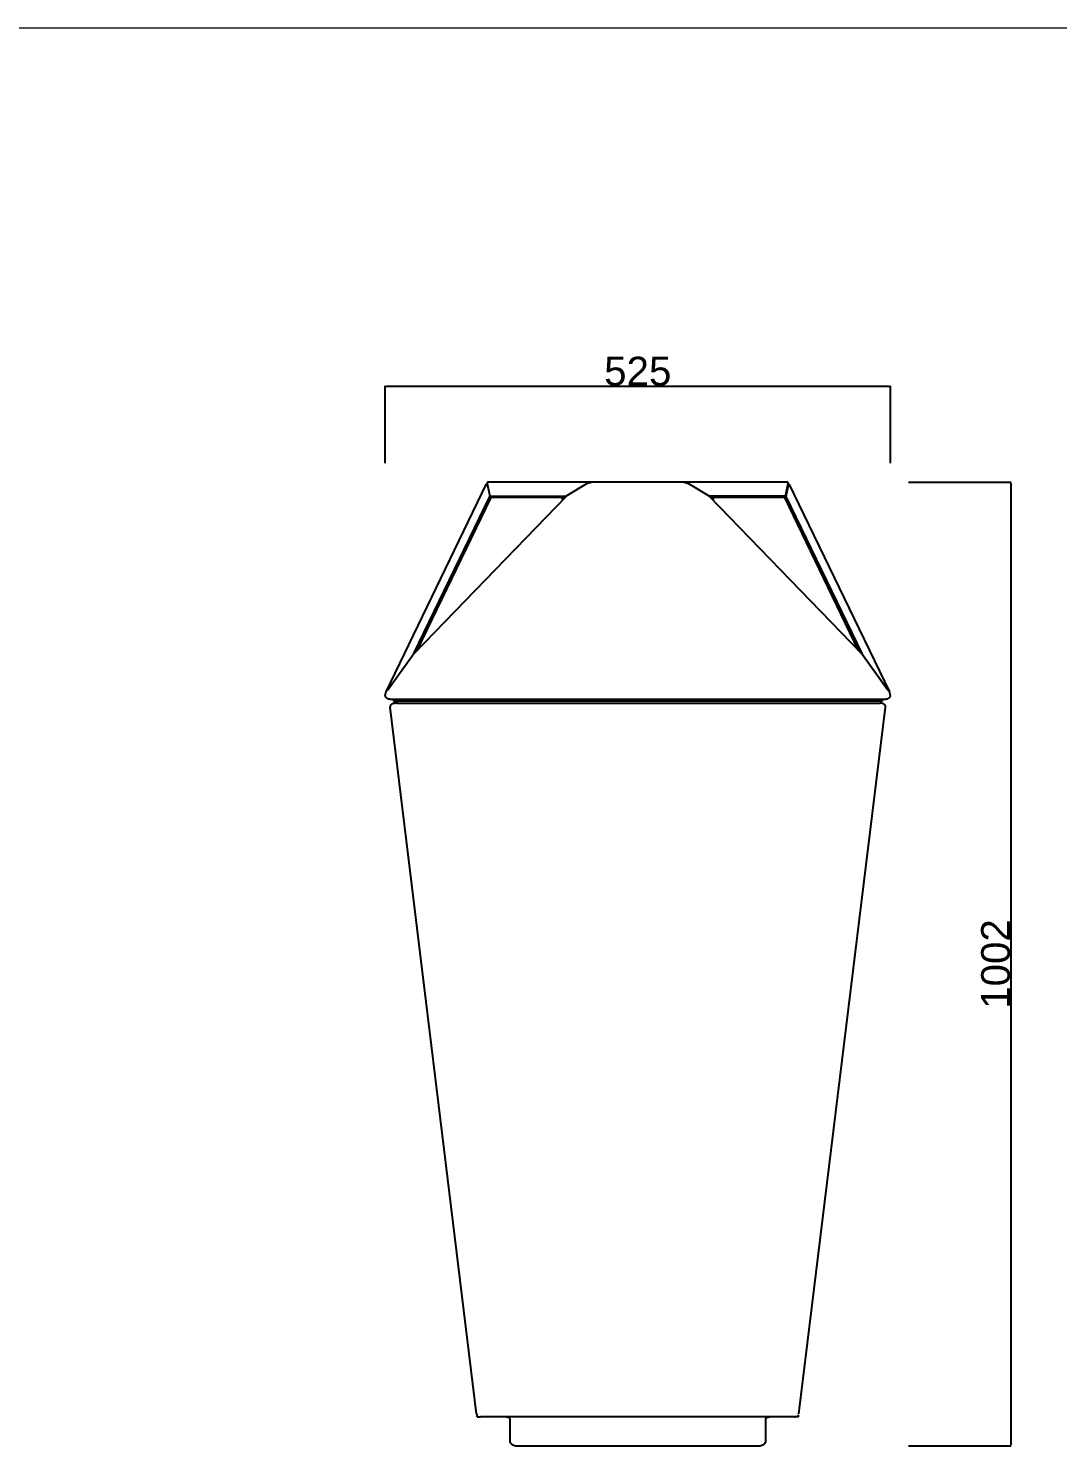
# Model space of a CAD drawing. Header units: millimetres. Extents: x 0 to 4468, y 0 to 3122.
# Drawn here: x 1317 to 2388, y 1647 to 3122 of the extents above; entities that cross this region are included whole.
import ezdxf

# ---------------------------------------------------------------- set-up
doc = ezdxf.new("R2010")
doc.units = ezdxf.units.MM
doc.header["$MEASUREMENT"] = 0
doc.layers.add('Domyślny', color=7, linetype='Continuous', true_color=0x000000)
doc.layers.add('Utwórz2D linie widoczne', color=7, linetype='Continuous', true_color=0x000000)
doc.styles.add('Arial', font='arial.ttf')
doc.dimstyles.new('Domyślny', dxfattribs={"dimtxt": 30, "dimasz": 1, "dimexe": 0.5, "dimexo": 0.5, "dimgap": 0.25, "dimtad": 1, "dimtoh": 1, "dimdec": 0, "dimzin": 1, "dimdsep": 46, "dimtxsty": 'Arial', "dimcen": 0.5, "dimazin": 0, "dimtfac": 1, "dimtdec": 4, "dimtix": 1, "dimtmove": 1, "dimatfit": 3, "dimfxl": 0, "dimtolj": 1, "dimtzin": 1, "dimarcsym": 0})

# ---------------------------------------------------------------- blocks, each defined once
blk = doc.blocks.new('*D1')
at = {"layer": 'Defpoints', "color": 0}
for p in [(2232.2, 2649.4), (2232.2, 1647), (2338.9, 1647)]:
    blk.add_point(p, dxfattribs=at)
at = {"layer": 'Domyślny', "color": 0, "lineweight": -2}
for p, q in [((2232.7, 2649.4), (2339.4, 2649.4)), ((2338.9, 2648.4), (2338.9, 1648)), ((2232.7, 1647), (2339.4, 1647))]:
    blk.add_line(p, q, dxfattribs=at)
at = {"layer": 'Domyślny', "color": 0}
for points in [[(2339, 2648.4), (2338.7, 2648.4), (2338.9, 2649.4)], [(2338.7, 1648), (2339, 1648), (2338.9, 1647)]]:
    blk.add_solid(points, dxfattribs=at)
at = {"layer": 'Domyślny', "color": 0, "insert": (2323.3, 2148.2), "char_height": 30, "attachment_point": 5, "rotation": 90, "style": 'Arial'}
blk.add_mtext('\\A1;1002', dxfattribs=at)
blk = doc.blocks.new('*D3')
at = {"layer": 'Defpoints', "color": 0}
for p in [(2213.7, 2749.3), (1688.2, 2668.7), (2213.7, 2668.7)]:
    blk.add_point(p, dxfattribs=at)
at = {"layer": 'Domyślny', "color": 0, "lineweight": -2}
for p, q in [((1688.2, 2669.2), (1688.2, 2749.8)), ((1689.2, 2749.3), (2212.7, 2749.3)), ((2213.7, 2669.2), (2213.7, 2749.8))]:
    blk.add_line(p, q, dxfattribs=at)
at = {"layer": 'Domyślny', "color": 0}
for points in [[(1689.2, 2749.5), (1689.2, 2749.1), (1688.2, 2749.3)], [(2212.7, 2749.1), (2212.7, 2749.5), (2213.7, 2749.3)]]:
    blk.add_solid(points, dxfattribs=at)
at = {"layer": 'Domyślny', "color": 0, "insert": (1950.9, 2764.9), "char_height": 30, "attachment_point": 5, "style": 'Arial'}
blk.add_mtext('\\A1;525', dxfattribs=at)

msp = doc.modelspace()

# ---------------------------------------------------------------- linework, layer by layer
at = {"layer": 'Domyślny', "color": 18, "lineweight": 15, "true_color": 0x000000}
msp.add_line((4464.1, 3121.8), (0, 3121.8), dxfattribs=at)
at = {"layer": 'Utwórz2D linie widoczne'}
for p, q in [((1689.2, 2431.3), (1793.7, 2647.8)), ((1794.2, 2647.7), (1793.7, 2647.8)), ((1794.3, 2649), (1794.2, 2649)), ((1794.2, 2649), (1794.2, 2648.9)), ((1794.2, 2648.9), (1794.2, 2648.9)), ((1794.2, 2648.9), (1794.2, 2648.9)), ((1794.2, 2648.9), (1794.2, 2648.8)), ((1794.2, 2648.8), (1794.2, 2648.7)), ((1794.2, 2648.7), (1794.2, 2648.7)), ((1794.2, 2648.7), (1794.2, 2648.6)), ((1794.2, 2648.6), (1794.2, 2648.6)), ((1794.2, 2648.6), (1794.2, 2648.5)), ((1794.2, 2648.5), (1794.2, 2648.5)), ((1794.2, 2648.5), (1794.2, 2648.4)), ((1794.2, 2648.4), (1794.2, 2648.3)), ((1794.2, 2648.3), (1794.2, 2648.3)), ((1794.2, 2648.3), (1794.2, 2648.2)), ((1794.2, 2648.2), (1794.2, 2648.1)), ((1794.2, 2648.1), (1794.2, 2648.1)), ((1794.2, 2648.1), (1794.2, 2648)), ((1794.2, 2648), (1796.9, 2634.9)), ((1795.1, 2643.6), (1794.2, 2647.7)), ((1794.3, 2647.6), (1794.2, 2647.7)), ((1794.4, 2649.2), (1794.3, 2649.2)), ((1794.3, 2649.2), (1794.3, 2649.2)), ((1794.3, 2649.2), (1794.3, 2649.2)), ((1794.3, 2649.2), (1794.3, 2649.1)), ((1794.3, 2649.1), (1794.3, 2649.1)), ((1794.3, 2649.1), (1794.3, 2649.1)), ((1794.3, 2649.1), (1794.3, 2649.1)), ((1794.3, 2649.1), (1794.3, 2649.1)), ((1794.3, 2649.1), (1794.3, 2649)), ((1794.3, 2649), (1794.3, 2649)), ((1794.3, 2649), (1794.3, 2649)), ((1794.5, 2649.3), (1794.4, 2649.3)), ((1794.4, 2649.3), (1794.4, 2649.3)), ((1794.4, 2649.3), (1794.4, 2649.3)), ((1794.4, 2649.3), (1794.4, 2649.3)), ((1794.4, 2649.3), (1794.4, 2649.3)), ((1794.4, 2649.3), (1794.4, 2649.3)), ((1794.4, 2649.3), (1794.4, 2649.3)), ((1794.4, 2649.3), (1794.4, 2649.3)), ((1794.4, 2649.3), (1794.4, 2649.3)), ((1794.4, 2649.3), (1794.4, 2649.2)), ((1794.4, 2649.2), (1794.4, 2649.2)), ((1794.4, 2649.2), (1794.4, 2649.2)), ((1794.4, 2649.2), (1794.4, 2649.2)), ((1794.6, 2649.4), (1794.5, 2649.4)), ((1794.5, 2649.4), (1794.5, 2649.4)), ((1794.5, 2649.4), (1794.5, 2649.4)), ((1794.5, 2649.4), (1794.5, 2649.4)), ((1794.5, 2649.4), (1794.5, 2649.4)), ((1794.5, 2649.4), (1794.5, 2649.3)), ((1794.5, 2649.3), (1794.5, 2649.3)), ((1794.5, 2649.3), (1794.5, 2649.3)), ((1794.5, 2649.3), (1794.5, 2649.3)), ((1794.5, 2649.3), (1794.5, 2649.3)), ((1794.5, 2649.3), (1794.5, 2649.3)), ((1794.5, 2649.3), (1794.5, 2649.3)), ((1794.5, 2649.3), (1794.5, 2649.3)), ((1794.5, 2649.3), (1794.5, 2649.3)), ((1794.5, 2649.3), (1794.5, 2649.3)), ((1794.5, 2649.3), (1794.5, 2649.3)), ((1794.6, 2649.4), (1794.6, 2649.4)), ((1794.6, 2649.4), (1794.6, 2649.4)), ((1794.6, 2649.4), (1794.6, 2649.4)), ((1794.6, 2649.4), (1794.6, 2649.4)), ((1794.6, 2649.4), (1794.6, 2649.4)), ((1794.6, 2649.4), (1794.6, 2649.4)), ((1794.6, 2649.4), (1794.6, 2649.4)), ((1794.6, 2649.4), (1794.6, 2649.4)), ((1794.6, 2649.4), (1794.6, 2649.4)), ((1902.6, 2649.4), (1794.6, 2649.4)), ((1876.2, 2634.9), (1898, 2648)), ((1898, 2648), (1898.2, 2648.2)), ((1898.2, 2648.2), (1898.5, 2648.3)), ((1898.5, 2648.3), (1898.7, 2648.4)), ((1898.7, 2648.4), (1899, 2648.6)), ((1899, 2648.6), (1899.2, 2648.7)), ((1899.2, 2648.7), (1899.5, 2648.8)), ((1899.5, 2648.8), (1899.8, 2648.9)), ((1899.8, 2648.9), (1900.1, 2649)), ((1900.1, 2649), (1900.3, 2649.1)), ((1900.3, 2649.1), (1900.6, 2649.1)), ((1900.6, 2649.1), (1900.9, 2649.2)), ((1900.9, 2649.2), (1901.2, 2649.2)), ((1901.2, 2649.2), (1901.5, 2649.3)), ((1901.5, 2649.3), (1901.7, 2649.3)), ((1901.7, 2649.3), (1902, 2649.3)), ((1902, 2649.3), (1902.3, 2649.4)), ((1902.3, 2649.4), (1902.6, 2649.4)), ((1999, 2649.4), (1902.6, 2649.4)), ((1999, 2649.4), (1999.3, 2649.4)), ((2107, 2649.4), (1999, 2649.4)), ((1999.3, 2649.4), (1999.6, 2649.3)), ((1999.6, 2649.3), (1999.9, 2649.3)), ((1999.9, 2649.3), (2000.2, 2649.3)), ((2000.2, 2649.3), (2000.4, 2649.2)), ((2000.4, 2649.2), (2000.7, 2649.2)), ((2000.7, 2649.2), (2001, 2649.1)), ((2001, 2649.1), (2001.3, 2649.1)), ((2001.3, 2649.1), (2001.6, 2649)), ((2001.6, 2649), (2001.8, 2648.9)), ((2001.8, 2648.9), (2002.1, 2648.8)), ((2002.1, 2648.8), (2002.4, 2648.7)), ((2002.4, 2648.7), (2002.6, 2648.6)), ((2002.6, 2648.6), (2002.9, 2648.4)), ((2002.9, 2648.4), (2003.1, 2648.3)), ((2003.1, 2648.3), (2003.4, 2648.2)), ((2003.4, 2648.2), (2003.6, 2648)), ((2003.6, 2648), (2025.4, 2634.9)), ((2104.7, 2634.9), (2107.4, 2648)), ((2107.7, 2647.7), (2104.9, 2634.8)), ((2107.1, 2649.4), (2107, 2649.4)), ((2107, 2649.4), (2107, 2649.4)), ((2107, 2649.4), (2107, 2649.4)), ((2107, 2649.4), (2107, 2649.4)), ((2107, 2649.4), (2107, 2649.4)), ((2107, 2649.4), (2107, 2649.4)), ((2107, 2649.4), (2107, 2649.4)), ((2107, 2649.4), (2107, 2649.4)), ((2107, 2649.4), (2107, 2649.4)), ((2107.1, 2649.3), (2107.1, 2649.4)), ((2107.1, 2649.4), (2107.1, 2649.4)), ((2107.1, 2649.4), (2107.1, 2649.4)), ((2107.1, 2649.4), (2107.1, 2649.4)), ((2107.1, 2649.4), (2107.1, 2649.4)), ((2107.1, 2649.4), (2107.1, 2649.4)), ((2107.2, 2649.3), (2107.1, 2649.3)), ((2107.1, 2649.3), (2107.1, 2649.3)), ((2107.1, 2649.3), (2107.1, 2649.3)), ((2107.1, 2649.3), (2107.1, 2649.3)), ((2107.1, 2649.3), (2107.1, 2649.3)), ((2107.1, 2649.3), (2107.1, 2649.3)), ((2107.1, 2649.3), (2107.1, 2649.3)), ((2107.1, 2649.3), (2107.1, 2649.3)), ((2107.1, 2649.3), (2107.1, 2649.3)), ((2107.2, 2649.2), (2107.2, 2649.3)), ((2107.2, 2649.3), (2107.2, 2649.3)), ((2107.2, 2649.3), (2107.2, 2649.3)), ((2107.2, 2649.3), (2107.2, 2649.3)), ((2107.2, 2649.3), (2107.2, 2649.3)), ((2107.2, 2649.3), (2107.2, 2649.3)), ((2107.2, 2649.3), (2107.2, 2649.3)), ((2107.2, 2649.3), (2107.2, 2649.3)), ((2107.2, 2649.3), (2107.2, 2649.3)), ((2107.2, 2649.3), (2107.2, 2649.3)), ((2107.2, 2649.3), (2107.2, 2649.3)), ((2107.3, 2649.2), (2107.2, 2649.2)), ((2107.2, 2649.2), (2107.2, 2649.2)), ((2107.2, 2649.2), (2107.2, 2649.2)), ((2107.2, 2649.2), (2107.2, 2649.2)), ((2107.3, 2649.1), (2107.3, 2649.2)), ((2107.3, 2649.2), (2107.3, 2649.2)), ((2107.3, 2649.2), (2107.3, 2649.2)), ((2107.3, 2649), (2107.3, 2649.1)), ((2107.3, 2649.1), (2107.3, 2649.1)), ((2107.3, 2649.1), (2107.3, 2649.1)), ((2107.3, 2649.1), (2107.3, 2649.1)), ((2107.3, 2649.1), (2107.3, 2649.1)), ((2107.4, 2649), (2107.3, 2649)), ((2107.3, 2649), (2107.3, 2649)), ((2107.3, 2647.3), (2107.7, 2647.7)), ((2107.3, 2647.5), (2107.4, 2647.5)), ((2107.4, 2648.9), (2107.4, 2649)), ((2107.4, 2649), (2107.4, 2649)), ((2107.4, 2648.8), (2107.4, 2648.9)), ((2107.4, 2648.9), (2107.4, 2648.9)), ((2107.4, 2648.9), (2107.4, 2648.9)), ((2107.4, 2648.7), (2107.4, 2648.8)), ((2107.4, 2648.6), (2107.4, 2648.7)), ((2107.4, 2648.7), (2107.4, 2648.7)), ((2107.4, 2648.5), (2107.4, 2648.6)), ((2107.4, 2648.6), (2107.4, 2648.6)), ((2107.4, 2648.4), (2107.4, 2648.5)), ((2107.4, 2648.5), (2107.4, 2648.5)), ((2107.4, 2648.3), (2107.4, 2648.4)), ((2107.4, 2648.2), (2107.4, 2648.3)), ((2107.4, 2648.3), (2107.4, 2648.3)), ((2107.4, 2648.1), (2107.4, 2648.2)), ((2107.4, 2648), (2107.4, 2648.1)), ((2107.4, 2648.1), (2107.4, 2648.1)), ((2107.4, 2647.5), (2107.5, 2647.5)), ((2107.7, 2647.7), (2108.2, 2647.8)), ((2108.2, 2647.8), (2212.7, 2431.3)), ((1718, 2471.2), (1797, 2634.8)), ((1876.3, 2634.8), (1718.3, 2471.2)), ((1721.5, 2474.5), (1798.3, 2633.5)), ((1796.9, 2634.9), (1876.2, 2634.9)), ((1796.9, 2634.9), (1797, 2634.8)), ((1798.3, 2633.5), (1797, 2634.8)), ((1875.2, 2633.6), (1798.2, 2633.6)), ((1798.3, 2633.6), (1798.3, 2633.5)), ((1871.6, 2633.5), (1871.4, 2633.6)), ((1871.6, 2633.6), (1871.6, 2633.5)), ((1871.6, 2633.5), (1872.8, 2631.1)), ((1872.2, 2633.6), (1873.2, 2631.5)), ((1876.3, 2634.8), (1876.2, 2634.9)), ((2104.7, 2634.9), (2025.4, 2634.9)), ((2025.4, 2634.9), (2025.4, 2634.9)), ((2183.6, 2471.2), (2025.5, 2634.8)), ((2103.4, 2633.6), (2026.7, 2633.6)), ((2028.7, 2631.5), (2029.7, 2633.6)), ((2029.1, 2631.1), (2030.3, 2633.5)), ((2030.3, 2633.5), (2030.3, 2633.6)), ((2030.5, 2633.6), (2030.3, 2633.5)), ((2103.4, 2633.6), (2104.7, 2634.9)), ((2104.9, 2634.8), (2103.6, 2633.5)), ((2103.6, 2633.5), (2103.6, 2633.8)), ((2103.6, 2633.5), (2180.3, 2474.5)), ((2104.9, 2634.8), (2183.9, 2471.2)), ((1690.8, 2433.6), (1718, 2471.2)), ((1718, 2471.2), (1718.2, 2471)), ((2210.8, 2433.6), (2183.6, 2471.2)), ((2183.7, 2471), (2183.9, 2471.2)), ((2183.9, 2471.2), (2211.1, 2433.6)), ((1690.4, 2433.1), (1690.6, 2433.4)), ((1690.6, 2433.4), (1690.8, 2433.6)), ((2211.1, 2433.6), (2210.9, 2433.4)), ((2211.3, 2433.4), (2211.1, 2433.6)), ((2211.5, 2433.1), (2211.3, 2433.4)), ((1688.2, 2428), (1688.3, 2428.3)), ((1688.2, 2427.7), (1688.2, 2428)), ((1688.2, 2427.4), (1688.2, 2427.7)), ((1688.3, 2427.2), (1688.2, 2427.4)), ((1688.3, 2428.6), (1688.4, 2428.9)), ((1688.3, 2428.3), (1688.3, 2428.6)), ((1688.3, 2427), (1688.3, 2427.2)), ((1688.4, 2426.9), (1688.3, 2427)), ((1688.4, 2429.2), (1688.5, 2429.5)), ((1688.4, 2428.9), (1688.4, 2429.2)), ((1688.4, 2426.7), (1688.4, 2426.9)), ((1688.5, 2426.6), (1688.4, 2426.7)), ((1688.5, 2429.5), (1688.6, 2429.8)), ((1688.6, 2426.4), (1688.5, 2426.6)), ((1688.6, 2429.8), (1688.7, 2430.1)), ((1688.6, 2426.2), (1688.6, 2426.4)), ((1688.7, 2426.1), (1688.6, 2426.2)), ((1688.7, 2430.1), (1688.8, 2430.4)), ((1688.8, 2425.9), (1688.7, 2426.1)), ((1688.8, 2430.4), (1688.9, 2430.7)), ((1688.9, 2425.8), (1688.8, 2425.9)), ((1688.9, 2430.7), (1689, 2431)), ((1689, 2425.7), (1688.9, 2425.8)), ((1689, 2431), (1689.2, 2431.3)), ((1689.1, 2425.5), (1689, 2425.7)), ((1689.2, 2425.4), (1689.1, 2425.5)), ((1689.2, 2431.3), (1689.3, 2431.6)), ((1689.3, 2425.3), (1689.2, 2425.4)), ((1689.3, 2431.6), (1689.5, 2431.8)), ((1689.5, 2425.1), (1689.3, 2425.3)), ((1689.5, 2431.8), (1689.6, 2432.1)), ((1689.6, 2425), (1689.5, 2425.1)), ((1689.6, 2432.1), (1689.8, 2432.4)), ((1689.7, 2424.9), (1689.6, 2425)), ((1689.8, 2424.8), (1689.7, 2424.9)), ((1689.8, 2432.4), (1690, 2432.6)), ((1690, 2424.7), (1689.8, 2424.8)), ((1690, 2432.6), (1690.2, 2432.9)), ((1690.1, 2424.6), (1690, 2424.7)), ((1690.2, 2424.5), (1690.1, 2424.6)), ((1690.2, 2432.9), (1690.4, 2433.1)), ((1690.4, 2424.4), (1690.2, 2424.5)), ((1690.5, 2424.3), (1690.4, 2424.4)), ((1690.7, 2424.2), (1690.5, 2424.3)), ((1690.8, 2424.1), (1690.7, 2424.2)), ((1691, 2424), (1690.8, 2424.1)), ((1691.2, 2424), (1691, 2424)), ((1691.3, 2423.9), (1691.2, 2424)), ((1691.5, 2423.8), (1691.3, 2423.9)), ((1691.6, 2423.8), (1691.5, 2423.8)), ((1691.8, 2423.7), (1691.6, 2423.8)), ((1692, 2423.7), (1691.8, 2423.7)), ((1692.1, 2423.7), (1692, 2423.7)), ((1692.3, 2423.6), (1692.1, 2423.7)), ((1692.5, 2423.6), (1692.3, 2423.6)), ((1692.7, 2423.6), (1692.5, 2423.6)), ((1692.8, 2423.6), (1692.7, 2423.6)), ((1693, 2423.6), (1692.8, 2423.6)), ((1693.1, 2423.6), (2208.8, 2423.6)), ((1694.7, 2418.5), (1694.8, 2418.6)), ((1694.8, 2418.7), (1694.9, 2418.8)), ((1694.8, 2418.6), (1694.8, 2418.7)), ((1694.9, 2418.8), (1695, 2418.8)), ((1695, 2418.8), (1695.1, 2418.9)), ((1695.1, 2418.9), (1695.2, 2419)), ((1695.2, 2419), (1695.3, 2419)), ((1695.3, 2419), (1695.4, 2419.1)), ((1695.4, 2419.1), (1695.5, 2419.2)), ((1695.5, 2419.2), (1695.6, 2419.2)), ((1695.6, 2419.2), (1695.7, 2419.3)), ((1695.7, 2419.3), (1695.8, 2419.3)), ((1695.8, 2419.3), (1695.9, 2419.4)), ((1695.9, 2419.4), (1696.1, 2419.4)), ((1696.1, 2419.4), (1696.2, 2419.4)), ((1696.2, 2419.4), (1696.3, 2419.5)), ((1696.3, 2419.5), (1696.4, 2419.5)), ((1696.4, 2419.5), (1696.5, 2419.5)), ((1696.5, 2419.5), (1696.6, 2419.5)), ((1696.6, 2419.5), (1696.8, 2419.6)), ((1696.8, 2423.6), (1696.8, 2421.6)), ((1696.8, 2421.6), (1701.8, 2421.6)), ((1696.8, 2419.6), (1696.9, 2419.6)), ((1696.9, 2419.6), (1698.7, 2419.6)), ((1698.7, 2419.6), (1698.8, 2419.6)), ((1700.7, 2419.6), (1698.8, 2419.6)), ((1700.7, 2419.6), (2201.2, 2419.6)), ((2200, 2421.6), (1701.8, 2421.6)), ((2205, 2421.6), (2200, 2421.6)), ((2201.2, 2419.6), (2203.1, 2419.6)), ((2203.2, 2419.6), (2203.1, 2419.6)), ((2205, 2419.6), (2203.2, 2419.6)), ((2205, 2423.6), (2205, 2421.6)), ((2205, 2419.6), (2205.1, 2419.6)), ((2205.1, 2419.6), (2205.2, 2419.5)), ((2205.2, 2419.5), (2205.4, 2419.5)), ((2205.4, 2419.5), (2205.5, 2419.5)), ((2205.5, 2419.5), (2205.6, 2419.5)), ((2205.6, 2419.5), (2205.7, 2419.4)), ((2205.7, 2419.4), (2205.8, 2419.4)), ((2205.8, 2419.4), (2205.9, 2419.4)), ((2205.9, 2419.4), (2206, 2419.3)), ((2206, 2419.3), (2206.1, 2419.3)), ((2206.1, 2419.3), (2206.3, 2419.2)), ((2206.3, 2419.2), (2206.4, 2419.2)), ((2206.4, 2419.2), (2206.5, 2419.1)), ((2206.5, 2419.1), (2206.6, 2419)), ((2206.6, 2419), (2206.7, 2419)), ((2206.7, 2419), (2206.8, 2418.9)), ((2206.8, 2418.9), (2206.9, 2418.8)), ((2206.9, 2418.8), (2206.9, 2418.8)), ((2206.9, 2418.8), (2207, 2418.7)), ((2207, 2418.7), (2207.1, 2418.6)), ((2207.1, 2418.6), (2207.2, 2418.5)), ((2209, 2423.6), (2208.9, 2423.6)), ((2209.2, 2423.6), (2209, 2423.6)), ((2209.4, 2423.6), (2209.2, 2423.6)), ((2209.6, 2423.6), (2209.4, 2423.6)), ((2209.7, 2423.7), (2209.6, 2423.6)), ((2209.9, 2423.7), (2209.7, 2423.7)), ((2210.1, 2423.7), (2209.9, 2423.7)), ((2210.2, 2423.8), (2210.1, 2423.7)), ((2210.4, 2423.8), (2210.2, 2423.8)), ((2210.6, 2423.9), (2210.4, 2423.8)), ((2210.7, 2424), (2210.6, 2423.9)), ((2210.9, 2424), (2210.7, 2424)), ((2211, 2424.1), (2210.9, 2424)), ((2211.2, 2424.2), (2211, 2424.1)), ((2211.3, 2424.3), (2211.2, 2424.2)), ((2211.5, 2424.4), (2211.3, 2424.3)), ((2211.7, 2432.9), (2211.5, 2433.1)), ((2211.6, 2424.5), (2211.5, 2424.4)), ((2211.8, 2424.6), (2211.6, 2424.5)), ((2211.9, 2432.6), (2211.7, 2432.9)), ((2211.9, 2424.7), (2211.8, 2424.6)), ((2212.1, 2432.4), (2211.9, 2432.6)), ((2212, 2424.8), (2211.9, 2424.7)), ((2212.2, 2424.9), (2212, 2424.8)), ((2212.2, 2432.1), (2212.1, 2432.4)), ((2212.4, 2431.8), (2212.2, 2432.1)), ((2212.3, 2425), (2212.2, 2424.9)), ((2212.4, 2425.1), (2212.3, 2425)), ((2212.6, 2431.6), (2212.4, 2431.8)), ((2212.5, 2425.3), (2212.4, 2425.1)), ((2212.6, 2425.4), (2212.5, 2425.3)), ((2212.7, 2431.3), (2212.6, 2431.6)), ((2212.8, 2425.5), (2212.6, 2425.4)), ((2212.8, 2431), (2212.7, 2431.3)), ((2213, 2430.7), (2212.8, 2431)), ((2212.9, 2425.7), (2212.8, 2425.5)), ((2213, 2425.8), (2212.9, 2425.7)), ((2213.1, 2430.4), (2213, 2430.7)), ((2213.1, 2425.9), (2213, 2425.8)), ((2213.2, 2430.1), (2213.1, 2430.4)), ((2213.2, 2426.2), (2213.1, 2426.1)), ((2213.1, 2426.1), (2213.1, 2425.9)), ((2213.3, 2429.8), (2213.2, 2430.1)), ((2213.3, 2426.4), (2213.2, 2426.2)), ((2213.4, 2429.5), (2213.3, 2429.8)), ((2213.4, 2426.6), (2213.3, 2426.4)), ((2213.4, 2429.2), (2213.4, 2429.5)), ((2213.5, 2428.9), (2213.4, 2429.2)), ((2213.5, 2426.7), (2213.4, 2426.6)), ((2213.6, 2428.6), (2213.5, 2428.9)), ((2213.6, 2427), (2213.5, 2426.9)), ((2213.5, 2426.9), (2213.5, 2426.7)), ((2213.6, 2428.3), (2213.6, 2428.6)), ((2213.6, 2428), (2213.6, 2428.3)), ((2213.7, 2427.7), (2213.6, 2428)), ((2213.7, 2427.4), (2213.6, 2427.2)), ((2213.6, 2427.2), (2213.6, 2427)), ((2213.7, 2427.4), (2213.7, 2427.7)), ((1693.7, 2415.9), (1693.2, 2415.6)), ((1783.3, 1680), (1693.2, 2415.6)), ((1693.7, 2416.5), (1693.8, 2416.6)), ((1693.7, 2416.4), (1693.7, 2416.5)), ((1693.7, 2416.3), (1693.7, 2416.4)), ((1693.7, 2416.2), (1693.7, 2416.3)), ((1693.7, 2416), (1693.7, 2416.2)), ((1693.7, 2415.9), (1693.7, 2416)), ((1693.8, 2417), (1693.9, 2417.1)), ((1693.8, 2416.9), (1693.8, 2417)), ((1693.8, 2416.8), (1693.8, 2416.9)), ((1693.8, 2416.6), (1693.8, 2416.8)), ((1693.9, 2417.3), (1694, 2417.4)), ((1693.9, 2417.2), (1693.9, 2417.3)), ((1693.9, 2417.1), (1693.9, 2417.2)), ((1694, 2417.5), (1694.1, 2417.6)), ((1694, 2417.4), (1694, 2417.5)), ((1694.1, 2417.8), (1694.2, 2417.9)), ((1694.1, 2417.6), (1694.1, 2417.8)), ((1694.2, 2418), (1694.3, 2418.1)), ((1694.2, 2417.9), (1694.2, 2418)), ((1694.3, 2418.1), (1694.4, 2418.2)), ((1694.4, 2418.2), (1694.5, 2418.3)), ((1694.4, 2418.2), (1694.4, 2418.2)), ((1694.5, 2418.3), (1694.6, 2418.4)), ((1694.6, 2418.4), (1694.7, 2418.5)), ((2118.6, 1680), (2208.7, 2415.6)), ((2207.2, 2418.5), (2207.3, 2418.4)), ((2207.3, 2418.4), (2207.4, 2418.3)), ((2207.4, 2418.3), (2207.4, 2418.2)), ((2207.4, 2418.2), (2207.5, 2418.2)), ((2207.5, 2418.2), (2207.6, 2418.1)), ((2207.6, 2418.1), (2207.6, 2418)), ((2207.6, 2418), (2207.7, 2417.9)), ((2207.7, 2417.9), (2207.8, 2417.8)), ((2207.8, 2417.8), (2207.8, 2417.6)), ((2207.8, 2417.6), (2207.9, 2417.5)), ((2207.9, 2417.5), (2207.9, 2417.4)), ((2207.9, 2417.4), (2208, 2417.3)), ((2208, 2417.3), (2208, 2417.2)), ((2208, 2417.2), (2208, 2417.1)), ((2208, 2417.1), (2208.1, 2417)), ((2208.1, 2417), (2208.1, 2416.9)), ((2208.1, 2416.9), (2208.1, 2416.8)), ((2208.1, 2416.8), (2208.1, 2416.6)), ((2208.1, 2416.6), (2208.1, 2416.5)), ((2208.1, 2416.5), (2208.2, 2416.4)), ((2208.2, 2416.4), (2208.2, 2416.3)), ((2208.2, 2416.3), (2208.2, 2416.2)), ((2208.2, 2416.2), (2208.2, 2416)), ((2208.2, 2416), (2208.2, 2415.9)), ((1783.3, 1680), (1783.3, 1680)), ((1783.3, 1680), (1783.3, 1680)), ((1783.3, 1680), (1783.3, 1680)), ((1783.3, 1680), (1783.3, 1679.9)), ((1783.3, 1679.9), (1783.3, 1679.9)), ((1783.3, 1679.9), (1783.4, 1679.9)), ((1783.4, 1679.9), (1783.4, 1679.9)), ((1783.4, 1679.9), (1783.4, 1679.9)), ((1783.4, 1679.9), (1783.4, 1679.8)), ((1783.4, 1679.8), (1783.4, 1679.8)), ((1783.4, 1679.8), (1783.5, 1679.8)), ((1783.5, 1679.8), (1783.5, 1679.8)), ((1783.5, 1679.8), (1783.5, 1679.8)), ((1783.5, 1679.8), (1783.5, 1679.7)), ((1783.5, 1679.7), (1783.5, 1679.7)), ((1783.5, 1679.7), (1783.6, 1679.7)), ((1783.6, 1679.7), (1783.6, 1679.7)), ((1783.6, 1679.7), (1783.6, 1679.7)), ((1783.6, 1679.7), (1783.6, 1679.7)), ((1783.6, 1679.7), (1783.7, 1679.7)), ((1783.7, 1679.7), (1783.7, 1679.7)), ((1783.7, 1679.7), (1783.7, 1679.7)), ((1783.7, 1679.7), (1783.7, 1679.6)), ((1783.7, 1679.6), (1783.8, 1679.6)), ((1783.8, 1679.6), (1783.8, 1679.6)), ((1783.8, 1679.6), (1783.8, 1679.6)), ((1783.8, 1679.6), (1783.8, 1679.6)), ((1783.8, 1677), (1783.8, 1679)), ((1783.8, 1679), (1783.8, 1679)), ((1783.8, 1677), (1783.8, 1677)), ((1783.8, 1677), (1787.3, 1677)), ((1787.8, 1677), (1787.3, 1677)), ((1791.2, 1677), (1787.8, 1677)), ((2110.6, 1677), (1791.2, 1677)), ((1813.7, 1677), (1813.5, 1677)), ((1813.6, 1677), (1813.9, 1677)), ((1814, 1677), (1813.7, 1677)), ((1813.9, 1677), (1814.1, 1677)), ((1814.2, 1677), (1814, 1677)), ((1814.3, 1677), (1814.1, 1677)), ((1814.6, 1676.9), (1814.3, 1677)), ((1814.8, 1676.9), (1814.6, 1676.9)), ((1814.8, 1676.9), (1815, 1676.9)), ((1815, 1676.9), (1815.2, 1676.8)), ((1815.2, 1676.8), (1815.4, 1676.8)), ((1815.4, 1676.8), (1815.6, 1676.7)), ((1815.9, 1676.6), (1815.6, 1676.7)), ((1816.1, 1676.6), (1815.9, 1676.6)), ((1816.3, 1676.5), (1816.1, 1676.6)), ((1816.3, 1676.5), (1816.5, 1676.4)), ((1816.5, 1676.4), (1816.7, 1676.3)), ((1816.7, 1676.3), (1816.9, 1676.2)), ((1817.1, 1676.1), (1816.9, 1676.2)), ((1817.2, 1676), (1817.1, 1676.1)), ((1817.4, 1675.9), (1817.2, 1676)), ((1818.1, 1675.4), (1817.9, 1675.5)), ((1818.3, 1675.2), (1818.1, 1675.4)), ((1818.3, 1650.8), (1818.3, 1675.2)), ((2083.7, 1675.3), (2083.6, 1675.2)), ((2083.6, 1675.2), (2083.6, 1650.8)), ((2083.9, 1675.5), (2083.7, 1675.3)), ((2083.9, 1675.5), (2084.1, 1675.6)), ((2084.1, 1675.6), (2084.3, 1675.7)), ((2084.3, 1675.7), (2084.5, 1675.9)), ((2084.5, 1675.9), (2084.7, 1676)), ((2084.7, 1676), (2084.9, 1676.1)), ((2084.9, 1676.1), (2085.1, 1676.2)), ((2085.1, 1676.2), (2085.3, 1676.3)), ((2085.3, 1676.3), (2085.5, 1676.4)), ((2085.5, 1676.4), (2085.8, 1676.5)), ((2086, 1676.6), (2085.8, 1676.5)), ((2086.2, 1676.7), (2086, 1676.6)), ((2086.2, 1676.7), (2086.5, 1676.8)), ((2086.5, 1676.8), (2086.7, 1676.8)), ((2086.7, 1676.8), (2086.9, 1676.9)), ((2086.9, 1676.9), (2087.1, 1676.9)), ((2087.3, 1676.9), (2087.1, 1676.9)), ((2087.4, 1677), (2087.3, 1676.9)), ((2087.6, 1677), (2087.4, 1677)), ((2087.6, 1677), (2087.8, 1677)), ((2087.9, 1677), (2087.7, 1677)), ((2087.8, 1677), (2088, 1677)), ((2088.1, 1677), (2087.9, 1677)), ((2088, 1677), (2088.2, 1677)), ((2088.4, 1677), (2088.1, 1677)), ((2088.2, 1677), (2088.4, 1677)), ((2114, 1677), (2110.6, 1677)), ((2114.1, 1677), (2114, 1677)), ((2114.1, 1677), (2114.6, 1677)), ((2118.1, 1677), (2114.6, 1677)), ((2118.1, 1677), (2118.1, 1679)), ((1818.3, 1650.7), (1818.3, 1650.8)), ((1818.4, 1650.5), (1818.3, 1650.7)), ((1818.4, 1650.3), (1818.4, 1650.5)), ((1818.5, 1650.2), (1818.4, 1650.3)), ((1818.6, 1650), (1818.5, 1650.2)), ((1818.6, 1649.9), (1818.6, 1650)), ((1818.7, 1649.7), (1818.6, 1649.9)), ((1818.8, 1649.6), (1818.7, 1649.7)), ((1818.9, 1649.4), (1818.8, 1649.6)), ((1819, 1649.3), (1818.9, 1649.4)), ((1819.1, 1649.1), (1819, 1649.3)), ((1819.2, 1649), (1819.1, 1649.1)), ((1819.3, 1648.8), (1819.2, 1649)), ((1819.4, 1648.7), (1819.3, 1648.8)), ((1819.5, 1648.6), (1819.4, 1648.7)), ((1819.7, 1648.5), (1819.5, 1648.6)), ((1819.8, 1648.3), (1819.7, 1648.5)), ((1819.9, 1648.2), (1819.8, 1648.3)), ((1820, 1648.1), (1819.9, 1648.2)), ((1820.2, 1648), (1820, 1648.1)), ((1820.3, 1647.9), (1820.2, 1648)), ((1820.5, 1647.8), (1820.3, 1647.9)), ((1820.6, 1647.7), (1820.5, 1647.8)), ((1820.8, 1647.6), (1820.6, 1647.7)), ((1820.9, 1647.6), (1820.8, 1647.6)), ((1821.1, 1647.5), (1820.9, 1647.6)), ((1821.2, 1647.4), (1821.1, 1647.5)), ((1821.4, 1647.4), (1821.2, 1647.4)), ((1821.6, 1647.3), (1821.4, 1647.4)), ((1821.7, 1647.2), (1821.6, 1647.3)), ((1821.9, 1647.2), (1821.7, 1647.2)), ((1822.1, 1647.2), (1821.9, 1647.2)), ((1822.2, 1647.1), (1822.1, 1647.2)), ((1822.4, 1647.1), (1822.2, 1647.1)), ((1822.6, 1647.1), (1822.4, 1647.1)), ((1822.7, 1647), (1822.6, 1647.1)), ((1822.9, 1647), (1822.7, 1647)), ((1823.1, 1647), (1822.9, 1647)), ((1823.1, 1647), (2078.7, 1647)), ((2079, 1647), (2078.8, 1647)), ((2079.1, 1647), (2079, 1647)), ((2079.3, 1647.1), (2079.1, 1647)), ((2079.5, 1647.1), (2079.3, 1647.1)), ((2079.7, 1647.1), (2079.5, 1647.1)), ((2079.8, 1647.2), (2079.7, 1647.1)), ((2080, 1647.2), (2079.8, 1647.2)), ((2080.2, 1647.2), (2080, 1647.2)), ((2080.3, 1647.3), (2080.2, 1647.2)), ((2080.5, 1647.4), (2080.3, 1647.3)), ((2080.6, 1647.4), (2080.5, 1647.4)), ((2080.8, 1647.5), (2080.6, 1647.4)), ((2081, 1647.6), (2080.8, 1647.5)), ((2081.1, 1647.6), (2081, 1647.6)), ((2081.3, 1647.7), (2081.1, 1647.6)), ((2081.4, 1647.8), (2081.3, 1647.7)), ((2081.6, 1647.9), (2081.4, 1647.8)), ((2081.7, 1648), (2081.6, 1647.9)), ((2081.8, 1648.1), (2081.7, 1648)), ((2082, 1648.2), (2081.8, 1648.1)), ((2082.1, 1648.3), (2082, 1648.2)), ((2082.2, 1648.5), (2082.1, 1648.3)), ((2082.3, 1648.6), (2082.2, 1648.5)), ((2082.5, 1648.7), (2082.3, 1648.6)), ((2082.6, 1648.8), (2082.5, 1648.7)), ((2082.7, 1649), (2082.6, 1648.8)), ((2082.8, 1649.1), (2082.7, 1649)), ((2082.9, 1649.3), (2082.8, 1649.1)), ((2083, 1649.4), (2082.9, 1649.3)), ((2083.1, 1649.6), (2083, 1649.4)), ((2083.2, 1649.7), (2083.1, 1649.6)), ((2083.3, 1650), (2083.2, 1649.9)), ((2083.2, 1649.9), (2083.2, 1649.7)), ((2083.4, 1650.2), (2083.3, 1650)), ((2083.5, 1650.5), (2083.4, 1650.3)), ((2083.4, 1650.3), (2083.4, 1650.2)), ((2083.6, 1650.8), (2083.5, 1650.7)), ((2083.5, 1650.7), (2083.5, 1650.5))]:
    msp.add_line(p, q, dxfattribs=at)

# ---------------------------------------------------------------- dimensions: what is measured, and where the dimension line sits
at = {"layer": 'Domyślny'}
for p1, p2, distance, picture, middle in [((1688.2069, 2668.7241), (2213.671, 2668.7241), 80.5907, '*D3', (1950.9389, 2764.8798)), ((2232.2, 2649.4), (2232.2, 1647), 106.6, '*D1', (2323.3, 2148.2))]:
    dim = msp.add_aligned_dim(p1=p1, p2=p2, distance=distance, dimstyle='Domyślny', dxfattribs=at)
    dim.commit()
    dim.dimension.update_dxf_attribs({"geometry": picture, "text_midpoint": middle})

doc.saveas('drawing.dxf')
